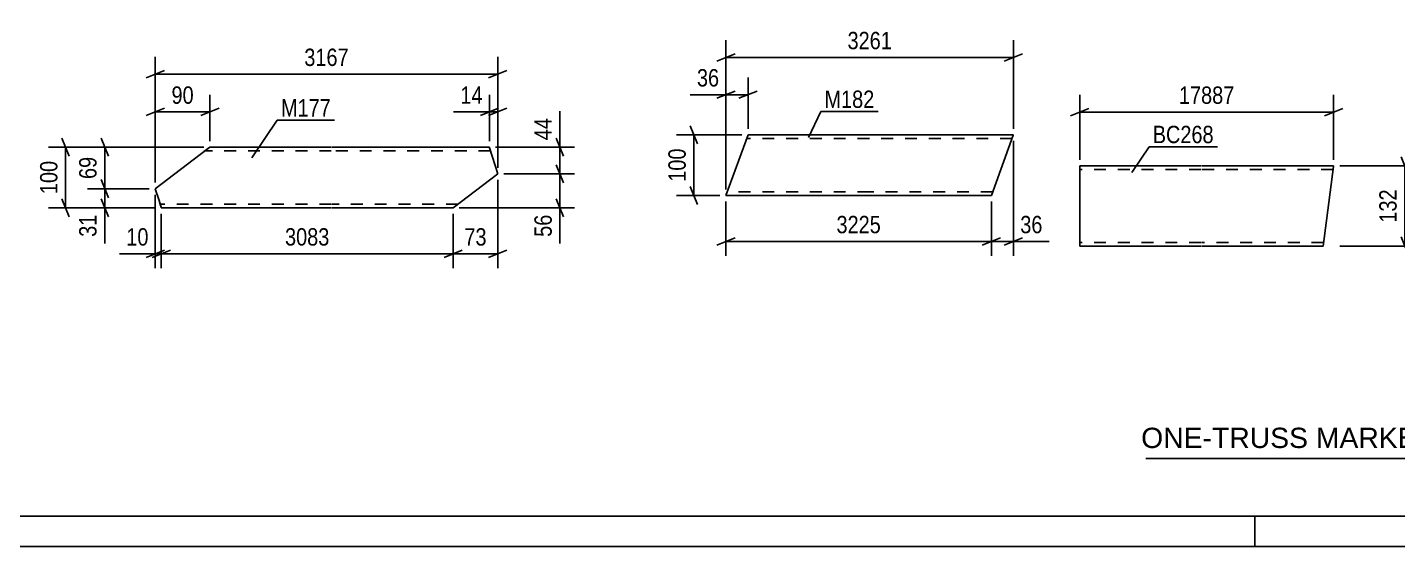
# Model space of a CAD drawing. Header units: millimetres. Extents: x 0 to 841, y 0 to 594.
# Drawn here: x 218.7 to 444.5, y 0 to 85.6 of the extents above; entities that cross this region are included whole.
import ezdxf

# ---------------------------------------------------------------- set-up
doc = ezdxf.new("R2010")
doc.units = ezdxf.units.MM
doc.linetypes.add('DXK_LINE_DOT2', pattern=[3.9198, 1.9599, -1.9599])
doc.styles.add('Arial', font='ARIAL.TTF', dxfattribs={"height": 0.2})
doc.styles.add('Arial Narrow', font='ARIALN.TTF', dxfattribs={"height": 0.2})

# ---------------------------------------------------------------- blocks, each defined once
blk = doc.blocks.new('Unknown-317913800-1115')
at = {"color": 5, "linetype": 'Continuous'}
for p, q in [((5, 5), (836, 5)), ((421, 0), (421, 5)), ((0, 0), (841, 0))]:
    blk.add_line(p, q, dxfattribs=at)
blk = doc.blocks.new('Part-317913800-5772 - 5766')
at = {"color": 2, "linetype": 'Continuous'}
for p, q in [((337.45, 67.88), (333.81, 57.88)), ((357.45, 67.88), (337.45, 67.88)), ((381.19, 67.88), (357.55, 67.88)), ((381.16, 67.79), (377.55, 57.88)), ((381.19, 67.88), (381.16, 67.79)), ((357.45, 57.88), (333.81, 57.88)), ((377.55, 57.88), (357.55, 57.88))]:
    blk.add_line(p, q, dxfattribs=at)
at = {"color": 7, "linetype": 'DXK_LINE_DOT2'}
for p, q in [((357.45, 67.28), (337.23, 67.28)), ((380.97, 67.28), (357.55, 67.28)), ((334.03, 58.48), (334.05, 58.53)), ((357.45, 58.48), (334.03, 58.48)), ((377.77, 58.48), (357.55, 58.48)), ((377.77, 58.48), (377.79, 58.53))]:
    blk.add_line(p, q, dxfattribs=at)
blk = doc.blocks.new('Part-317913800-5870 - 5864')
at = {"color": 2, "linetype": 'Continuous'}
for p, q in [((248.76, 65.84), (247.18, 64.64)), ((268.76, 65.84), (248.76, 65.84)), ((294.83, 65.84), (268.86, 65.84)), ((294.83, 65.84), (294.85, 65.75)), ((294.85, 65.75), (296.2, 61.44)), ((247.18, 64.64), (239.76, 58.99)), ((296.2, 61.44), (288.86, 55.84)), ((240.37, 57.04), (239.76, 58.99)), ((240.71, 55.94), (240.37, 57.04)), ((240.74, 55.84), (240.71, 55.94)), ((240.74, 55.84), (268.76, 55.84)), ((268.86, 55.84), (288.86, 55.84))]:
    blk.add_line(p, q, dxfattribs=at)
at = {"color": 7, "linetype": 'DXK_LINE_DOT2'}
for p, q in [((248.76, 65.84), (247.78, 65.1)), ((268.76, 65.24), (247.97, 65.24)), ((295.01, 65.24), (268.86, 65.24)), ((240.37, 57.04), (240.63, 56.2)), ((268.76, 56.44), (240.56, 56.44)), ((289.64, 56.44), (268.86, 56.44))]:
    blk.add_line(p, q, dxfattribs=at)
blk = doc.blocks.new('Part-317913800-6853 - 6847')
at = {"color": 2, "linetype": 'Continuous'}
for p, q in [((392.12, 49.63), (392.12, 62.74)), ((392.12, 62.74), (412.12, 62.74)), ((412.22, 62.74), (433.96, 62.74)), ((433.95, 62.65), (432.22, 49.54)), ((433.96, 62.74), (433.95, 62.65)), ((392.12, 49.63), (392.12, 49.54)), ((392.12, 49.54), (412.12, 49.54)), ((412.22, 49.54), (432.22, 49.54))]:
    blk.add_line(p, q, dxfattribs=at)
at = {"color": 7, "linetype": 'DXK_LINE_DOT2'}
for p, q in [((412.12, 62.14), (392.12, 62.14)), ((433.88, 62.14), (412.22, 62.14)), ((392.12, 50.14), (392.12, 50.19)), ((412.12, 50.14), (392.12, 50.14)), ((432.3, 50.14), (412.22, 50.14)), ((432.3, 50.14), (432.3, 50.19))]:
    blk.add_line(p, q, dxfattribs=at)
blk = doc.blocks.new('StraightDimension-317913800-5792 - 5766')
at = {"color": 7, "linetype": 'Continuous'}
for p, q in [((333.81, 56.88), (333.81, 47.9)), ((377.55, 56.88), (377.55, 47.9)), ((335.31, 50.9), (332.31, 49.7)), ((333.81, 50.3), (377.55, 50.3)), ((376.05, 49.7), (379.05, 50.9))]:
    blk.add_line(p, q, dxfattribs=at)
at = {"color": 0}
blk.add_wipeout([(359.94, 51.05), (359.94, 55.25), (351.43, 55.25), (351.43, 51.05)], dxfattribs=at)
at = {"color": 3, "style": 'Arial Narrow'}
blk.add_text('3225', height=2.863, dxfattribs=at).set_placement((352.03, 51.65))
blk = doc.blocks.new('StraightDimension-317913800-5828 - 5766')
at = {"color": 7, "linetype": 'Continuous'}
for p, q in [((336.45, 67.88), (325.68, 67.88)), ((327.93, 69.38), (329.13, 66.38)), ((328.53, 57.88), (328.53, 67.88)), ((329.13, 56.38), (327.93, 59.38)), ((332.81, 57.88), (325.68, 57.88))]:
    blk.add_line(p, q, dxfattribs=at)
at = {"color": 0}
blk.add_wipeout([(327.78, 66.23), (323.58, 66.23), (323.58, 59.54), (327.78, 59.54)], dxfattribs=at)
at = {"color": 3, "style": 'Arial Narrow'}
blk.add_text('100', height=2.863, rotation=90.0002, dxfattribs=at).set_placement((327.18, 60.14))
blk = doc.blocks.new('StraightDimension-317913800-5775 - 5766')
at = {"color": 7, "linetype": 'Continuous'}
for p, q in [((381.19, 66.88), (381.19, 47.9)), ((377.55, 56.88), (377.55, 47.9)), ((376.05, 49.7), (379.05, 50.9)), ((377.55, 50.3), (381.19, 50.3)), ((382.69, 50.9), (379.69, 49.7))]:
    blk.add_line(p, q, dxfattribs=at)
at = {"color": 0}
blk.add_wipeout([(386.57, 51.05), (386.57, 55.25), (381.72, 55.25), (381.72, 51.05)], dxfattribs=at)
at = {"color": 7, "linetype": 'Continuous'}
blk.add_line((381.19, 50.3), (387.1, 50.3), dxfattribs=at)
blk.add_line((381.19, 50.3), (387.1, 50.3), dxfattribs=at)
at = {"color": 3, "style": 'Arial Narrow'}
blk.add_text('36', height=2.863, dxfattribs=at).set_placement((382.32, 51.65))
blk = doc.blocks.new('StraightDimension-317913800-5850 - 5766')
at = {"color": 7, "linetype": 'Continuous'}
for p, q in [((333.81, 58.88), (333.81, 83.48)), ((381.19, 68.88), (381.19, 83.48)), ((335.31, 81.23), (332.31, 80.03)), ((333.81, 80.63), (381.19, 80.63)), ((379.69, 80.03), (382.69, 81.23))]:
    blk.add_line(p, q, dxfattribs=at)
at = {"color": 0}
blk.add_wipeout([(361.76, 81.38), (361.76, 85.58), (353.25, 85.58), (353.25, 81.38)], dxfattribs=at)
at = {"color": 3, "style": 'Arial Narrow'}
blk.add_text('3261', height=2.863, dxfattribs=at).set_placement((353.85, 81.98))
blk = doc.blocks.new('StraightDimension-317913800-5810 - 5766')
at = {"color": 7, "linetype": 'Continuous'}
for p, q in [((333.81, 58.88), (333.81, 77.34)), ((337.45, 68.88), (337.45, 77.34)), ((332.31, 73.89), (335.31, 75.09)), ((338.95, 75.09), (335.95, 73.89)), ((333.81, 74.49), (337.45, 74.49))]:
    blk.add_line(p, q, dxfattribs=at)
at = {"color": 0}
blk.add_wipeout([(333.29, 75.24), (333.29, 79.44), (328.43, 79.44), (328.43, 75.24)], dxfattribs=at)
at = {"color": 7, "linetype": 'Continuous'}
blk.add_line((333.81, 74.49), (327.91, 74.49), dxfattribs=at)
blk.add_line((333.81, 74.49), (327.91, 74.49), dxfattribs=at)
at = {"color": 3, "style": 'Arial Narrow'}
blk.add_text('36', height=2.863, dxfattribs=at).set_placement((329.03, 75.84))
blk = doc.blocks.new('StraightDimension-317913800-5952 - 5864')
at = {"color": 7, "linetype": 'Continuous'}
for p, q in [((294.83, 66.84), (294.83, 74.49)), ((296.2, 62.44), (296.2, 74.49)), ((293.33, 71.04), (296.33, 72.24)), ((297.7, 72.24), (294.7, 71.04)), ((294.83, 71.64), (296.2, 71.64))]:
    blk.add_line(p, q, dxfattribs=at)
at = {"color": 0}
blk.add_wipeout([(294.3, 72.39), (294.3, 76.59), (289.44, 76.59), (289.44, 72.39)], dxfattribs=at)
at = {"color": 7, "linetype": 'Continuous'}
blk.add_line((294.83, 71.64), (288.92, 71.64), dxfattribs=at)
blk.add_line((294.83, 71.64), (288.92, 71.64), dxfattribs=at)
at = {"color": 3, "style": 'Arial Narrow'}
blk.add_text('14', height=2.863, dxfattribs=at).set_placement((290.04, 72.99))
blk = doc.blocks.new('StraightDimension-317913800-5921 - 5864')
at = {"color": 7, "linetype": 'Continuous'}
for p, q in [((296.2, 60.44), (296.2, 45.87)), ((288.86, 54.84), (288.86, 45.87)), ((287.36, 47.67), (290.36, 48.87)), ((288.86, 48.27), (296.2, 48.27)), ((297.7, 48.87), (294.7, 47.67))]:
    blk.add_line(p, q, dxfattribs=at)
at = {"color": 0}
blk.add_wipeout([(294.96, 49.02), (294.96, 53.22), (290.1, 53.22), (290.1, 49.02)], dxfattribs=at)
at = {"color": 3, "style": 'Arial Narrow'}
blk.add_text('73', height=2.863, dxfattribs=at).set_placement((290.7, 49.62))
blk = doc.blocks.new('StraightDimension-317913800-5901 - 5864')
at = {"color": 7, "linetype": 'Continuous'}
for p, q in [((240.74, 54.84), (240.74, 45.87)), ((288.86, 54.84), (288.86, 45.87)), ((242.24, 48.87), (239.24, 47.67)), ((240.74, 48.27), (288.86, 48.27)), ((287.36, 47.67), (290.36, 48.87))]:
    blk.add_line(p, q, dxfattribs=at)
at = {"color": 0}
blk.add_wipeout([(269.06, 49.02), (269.06, 53.22), (260.54, 53.22), (260.54, 49.02)], dxfattribs=at)
at = {"color": 3, "style": 'Arial Narrow'}
blk.add_text('3083', height=2.863, dxfattribs=at).set_placement((261.14, 49.62))
blk = doc.blocks.new('StraightDimension-317913800-5938 - 5864')
at = {"color": 7, "linetype": 'Continuous'}
for p, q in [((239.76, 57.99), (239.76, 45.87)), ((240.74, 54.84), (240.74, 45.87)), ((238.26, 47.67), (241.26, 48.87)), ((242.24, 48.87), (239.24, 47.67)), ((239.76, 48.27), (240.74, 48.27))]:
    blk.add_line(p, q, dxfattribs=at)
at = {"color": 0}
blk.add_wipeout([(239.24, 49.02), (239.24, 53.22), (234.38, 53.22), (234.38, 49.02)], dxfattribs=at)
at = {"color": 7, "linetype": 'Continuous'}
blk.add_line((239.76, 48.27), (233.86, 48.27), dxfattribs=at)
blk.add_line((239.76, 48.27), (233.86, 48.27), dxfattribs=at)
at = {"color": 3, "style": 'Arial Narrow'}
blk.add_text('10', height=2.863, dxfattribs=at).set_placement((234.98, 49.62))
blk = doc.blocks.new('StraightDimension-317913800-5873 - 5864')
at = {"color": 7, "linetype": 'Continuous'}
for p, q in [((247.76, 65.84), (222.13, 65.84)), ((224.38, 67.34), (225.58, 64.34)), ((224.98, 55.84), (224.98, 65.84)), ((225.58, 54.34), (224.38, 57.34)), ((239.74, 55.84), (222.13, 55.84))]:
    blk.add_line(p, q, dxfattribs=at)
at = {"color": 0}
blk.add_wipeout([(224.23, 64.19), (220.03, 64.19), (220.03, 57.5), (224.23, 57.5)], dxfattribs=at)
at = {"color": 3, "style": 'Arial Narrow'}
blk.add_text('100', height=2.863, rotation=90.0002, dxfattribs=at).set_placement((223.63, 58.1))
blk = doc.blocks.new('StraightDimension-317913800-6030 - 5864')
at = {"color": 7, "linetype": 'Continuous'}
for p, q in [((295.83, 65.84), (308.85, 65.84)), ((305.85, 67.34), (307.05, 64.34)), ((306.45, 61.44), (306.45, 65.84)), ((297.2, 61.44), (308.85, 61.44)), ((307.05, 59.94), (305.85, 62.94))]:
    blk.add_line(p, q, dxfattribs=at)
at = {"color": 0}
blk.add_wipeout([(305.7, 71.23), (301.5, 71.23), (301.5, 66.37), (305.7, 66.37)], dxfattribs=at)
at = {"color": 7, "linetype": 'Continuous'}
blk.add_line((306.45, 65.84), (306.45, 71.75), dxfattribs=at)
blk.add_line((306.45, 65.84), (306.45, 71.75), dxfattribs=at)
at = {"color": 3, "style": 'Arial Narrow'}
blk.add_text('44', height=2.863, rotation=90.0002, dxfattribs=at).set_placement((305.1, 66.97))
blk = doc.blocks.new('StraightDimension-317913800-5966 - 5864')
at = {"color": 7, "linetype": 'Continuous'}
for p, q in [((239.76, 59.99), (239.76, 74.49)), ((248.76, 66.84), (248.76, 74.49)), ((238.26, 71.04), (241.26, 72.24)), ((239.76, 71.64), (248.76, 71.64)), ((250.26, 72.24), (247.26, 71.04))]:
    blk.add_line(p, q, dxfattribs=at)
at = {"color": 0}
blk.add_wipeout([(246.69, 72.39), (246.69, 76.59), (241.83, 76.59), (241.83, 72.39)], dxfattribs=at)
at = {"color": 3, "style": 'Arial Narrow'}
blk.add_text('90', height=2.863, dxfattribs=at).set_placement((242.43, 72.99))
blk = doc.blocks.new('StraightDimension-317913800-5991 - 5864')
at = {"color": 7, "linetype": 'Continuous'}
for p, q in [((247.76, 65.84), (228.57, 65.84)), ((230.82, 67.34), (232.02, 64.34)), ((231.42, 58.99), (231.42, 65.84)), ((238.76, 58.99), (228.57, 58.99)), ((232.02, 57.49), (230.82, 60.49))]:
    blk.add_line(p, q, dxfattribs=at)
at = {"color": 0}
blk.add_wipeout([(230.67, 64.85), (226.47, 64.85), (226.47, 59.99), (230.67, 59.99)], dxfattribs=at)
at = {"color": 3, "style": 'Arial Narrow'}
blk.add_text('69', height=2.863, rotation=90.0002, dxfattribs=at).set_placement((230.07, 60.59))
blk = doc.blocks.new('StraightDimension-317913800-6012 - 5864')
at = {"color": 7, "linetype": 'Continuous'}
for p, q in [((238.76, 58.99), (228.57, 58.99)), ((230.82, 60.49), (232.02, 57.49)), ((231.42, 55.84), (231.42, 58.99)), ((232.02, 54.34), (230.82, 57.34)), ((239.74, 55.84), (228.57, 55.84))]:
    blk.add_line(p, q, dxfattribs=at)
at = {"color": 0}
blk.add_wipeout([(230.67, 55.32), (226.47, 55.32), (226.47, 50.46), (230.67, 50.46)], dxfattribs=at)
at = {"color": 7, "linetype": 'Continuous'}
blk.add_line((231.42, 55.84), (231.42, 49.94), dxfattribs=at)
blk.add_line((231.42, 55.84), (231.42, 49.94), dxfattribs=at)
at = {"color": 3, "style": 'Arial Narrow'}
blk.add_text('31', height=2.863, rotation=90.0002, dxfattribs=at).set_placement((230.07, 51.06))
blk = doc.blocks.new('StraightDimension-317913800-6050 - 5864')
at = {"color": 7, "linetype": 'Continuous'}
for p, q in [((297.2, 61.44), (308.85, 61.44)), ((305.85, 62.94), (307.05, 59.94)), ((306.45, 55.84), (306.45, 61.44)), ((307.05, 54.34), (305.85, 57.34)), ((289.86, 55.84), (308.85, 55.84))]:
    blk.add_line(p, q, dxfattribs=at)
at = {"color": 0}
blk.add_wipeout([(305.7, 55.32), (301.5, 55.32), (301.5, 50.46), (305.7, 50.46)], dxfattribs=at)
at = {"color": 7, "linetype": 'Continuous'}
blk.add_line((306.45, 55.84), (306.45, 49.94), dxfattribs=at)
blk.add_line((306.45, 55.84), (306.45, 49.94), dxfattribs=at)
at = {"color": 3, "style": 'Arial Narrow'}
blk.add_text('56', height=2.863, rotation=90.0002, dxfattribs=at).set_placement((305.1, 51.06))
blk = doc.blocks.new('StraightDimension-317913800-6075 - 5864')
at = {"color": 7, "linetype": 'Continuous'}
for p, q in [((239.76, 59.99), (239.76, 80.72)), ((296.2, 62.44), (296.2, 80.72)), ((241.26, 78.47), (238.26, 77.27)), ((239.76, 77.87), (296.2, 77.87)), ((294.7, 77.27), (297.7, 78.47))]:
    blk.add_line(p, q, dxfattribs=at)
at = {"color": 0}
blk.add_wipeout([(272.24, 78.62), (272.24, 82.82), (263.72, 82.82), (263.72, 78.62)], dxfattribs=at)
at = {"color": 3, "style": 'Arial Narrow'}
blk.add_text('3167', height=2.863, dxfattribs=at).set_placement((264.32, 79.22))
blk = doc.blocks.new('StraightDimension-317913800-6869 - 6847')
at = {"color": 7, "linetype": 'Continuous'}
for p, q in [((392.12, 63.74), (392.12, 74.48)), ((433.96, 63.74), (433.96, 74.48)), ((393.62, 72.23), (390.62, 71.03)), ((392.12, 71.63), (433.96, 71.63)), ((432.46, 71.03), (435.46, 72.23))]:
    blk.add_line(p, q, dxfattribs=at)
at = {"color": 0}
blk.add_wipeout([(418.21, 72.38), (418.21, 76.58), (407.87, 76.58), (407.87, 72.38)], dxfattribs=at)
at = {"color": 3, "style": 'Arial Narrow'}
blk.add_text('17887', height=2.863, dxfattribs=at).set_placement((408.47, 72.98))
blk = doc.blocks.new('StraightDimension-317913800-6858 - 6847')
at = {"color": 7, "linetype": 'Continuous'}
for p, q in [((446.3, 61.24), (445.1, 64.24)), ((434.96, 62.74), (448.1, 62.74)), ((445.7, 49.54), (445.7, 62.74)), ((445.1, 51.04), (446.3, 48.04)), ((434.96, 49.54), (448.1, 49.54))]:
    blk.add_line(p, q, dxfattribs=at)
at = {"color": 0}
blk.add_wipeout([(444.94, 59.48), (440.74, 59.48), (440.74, 52.8), (444.94, 52.8)], dxfattribs=at)
at = {"color": 3, "style": 'Arial Narrow'}
blk.add_text('132', height=2.863, rotation=90.0002, dxfattribs=at).set_placement((444.35, 53.4))
blk = doc.blocks.new('Unknown-317913800-21300')
at = {"color": 7, "linetype": 'Continuous'}
blk.add_line((403, 14.5), (473, 14.5), dxfattribs=at)
at = {"color": 7, "style": 'Arial'}
blk.add_text('ONE-TRUSS MARKED AS TR469', height=3.3428, dxfattribs=at).set_placement((402.24, 16.25))
blk = doc.blocks.new('Mark-317913800-5768 - 5766')
at = {"color": 0}
blk.add_wipeout([(358.27, 72.31), (358.27, 75.31), (350.05, 75.31), (350.05, 72.31)], dxfattribs=at)
blk.add_wipeout([(358.27, 72.31), (358.27, 75.31), (350.05, 75.31), (350.05, 72.31)], dxfattribs=at)
at = {"color": 30, "linetype": 'Continuous'}
for p, q in [((347.42, 67.42), (349.45, 71.71)), ((349.45, 71.71), (358.87, 71.71))]:
    blk.add_line(p, q, dxfattribs=at)
at = {"color": 3, "style": 'Arial Narrow'}
blk.add_text('M182', height=2.863, dxfattribs=at).set_placement((350.05, 72.31))
blk = doc.blocks.new('Mark-317913800-5866 - 5864')
at = {"color": 0}
blk.add_wipeout([(268.69, 70.89), (268.69, 73.89), (260.47, 73.89), (260.47, 70.89)], dxfattribs=at)
blk.add_wipeout([(268.69, 70.89), (268.69, 73.89), (260.47, 73.89), (260.47, 70.89)], dxfattribs=at)
at = {"color": 30, "linetype": 'Continuous'}
for p, q in [((255.67, 64.08), (259.87, 70.29)), ((259.87, 70.29), (269.29, 70.29))]:
    blk.add_line(p, q, dxfattribs=at)
at = {"color": 3, "style": 'Arial Narrow'}
blk.add_text('M177', height=2.863, dxfattribs=at).set_placement((260.47, 70.89))
blk = doc.blocks.new('Mark-317913800-6849 - 6847')
at = {"color": 0}
blk.add_wipeout([(414.2, 66.5), (414.2, 69.5), (404.15, 69.5), (404.15, 66.5)], dxfattribs=at)
blk.add_wipeout([(414.2, 66.5), (414.2, 69.5), (404.15, 69.5), (404.15, 66.5)], dxfattribs=at)
at = {"color": 30, "linetype": 'Continuous'}
for p, q in [((400.72, 61.68), (403.55, 65.9)), ((403.55, 65.9), (414.8, 65.9))]:
    blk.add_line(p, q, dxfattribs=at)
at = {"color": 3, "style": 'Arial Narrow'}
blk.add_text('BC268', height=2.863, dxfattribs=at).set_placement((404.15, 66.5))

msp = doc.modelspace()

# ---------------------------------------------------------------- block references
for name in ['Unknown-317913800-1115', 'Part-317913800-5772 - 5766', 'Part-317913800-5870 - 5864', 'Part-317913800-6853 - 6847', 'Unknown-317913800-21300']:
    msp.add_blockref(name, (0, 0))

# ---------------------------------------------------------------- next in the draw order: block references
for name in ['StraightDimension-317913800-5952 - 5864', 'StraightDimension-317913800-6869 - 6847', 'StraightDimension-317913800-5921 - 5864', 'StraightDimension-317913800-5792 - 5766']:
    msp.add_blockref(name, (0, 0))

# ---------------------------------------------------------------- next in the draw order: block references
for name in ['StraightDimension-317913800-6030 - 5864', 'StraightDimension-317913800-5828 - 5766', 'Mark-317913800-6849 - 6847', 'StraightDimension-317913800-5775 - 5766', 'StraightDimension-317913800-6858 - 6847', 'StraightDimension-317913800-5901 - 5864']:
    msp.add_blockref(name, (0, 0))

# ---------------------------------------------------------------- next in the draw order: block references
for name in ['StraightDimension-317913800-5850 - 5766', 'StraightDimension-317913800-6050 - 5864', 'StraightDimension-317913800-5938 - 5864']:
    msp.add_blockref(name, (0, 0))

# ---------------------------------------------------------------- next in the draw order: block references
for name in ['StraightDimension-317913800-5810 - 5766', 'Mark-317913800-5768 - 5766', 'StraightDimension-317913800-5873 - 5864']:
    msp.add_blockref(name, (0, 0))

# ---------------------------------------------------------------- next in the draw order: block references
msp.add_blockref('StraightDimension-317913800-5966 - 5864', (0, 0))

# ---------------------------------------------------------------- next in the draw order: block references
msp.add_blockref('StraightDimension-317913800-5991 - 5864', (0, 0))

# ---------------------------------------------------------------- next in the draw order: block references
msp.add_blockref('StraightDimension-317913800-6012 - 5864', (0, 0))

# ---------------------------------------------------------------- next in the draw order: block references
msp.add_blockref('StraightDimension-317913800-6075 - 5864', (0, 0))

# ---------------------------------------------------------------- next in the draw order: block references
msp.add_blockref('Mark-317913800-5866 - 5864', (0, 0))

doc.saveas('drawing.dxf')
